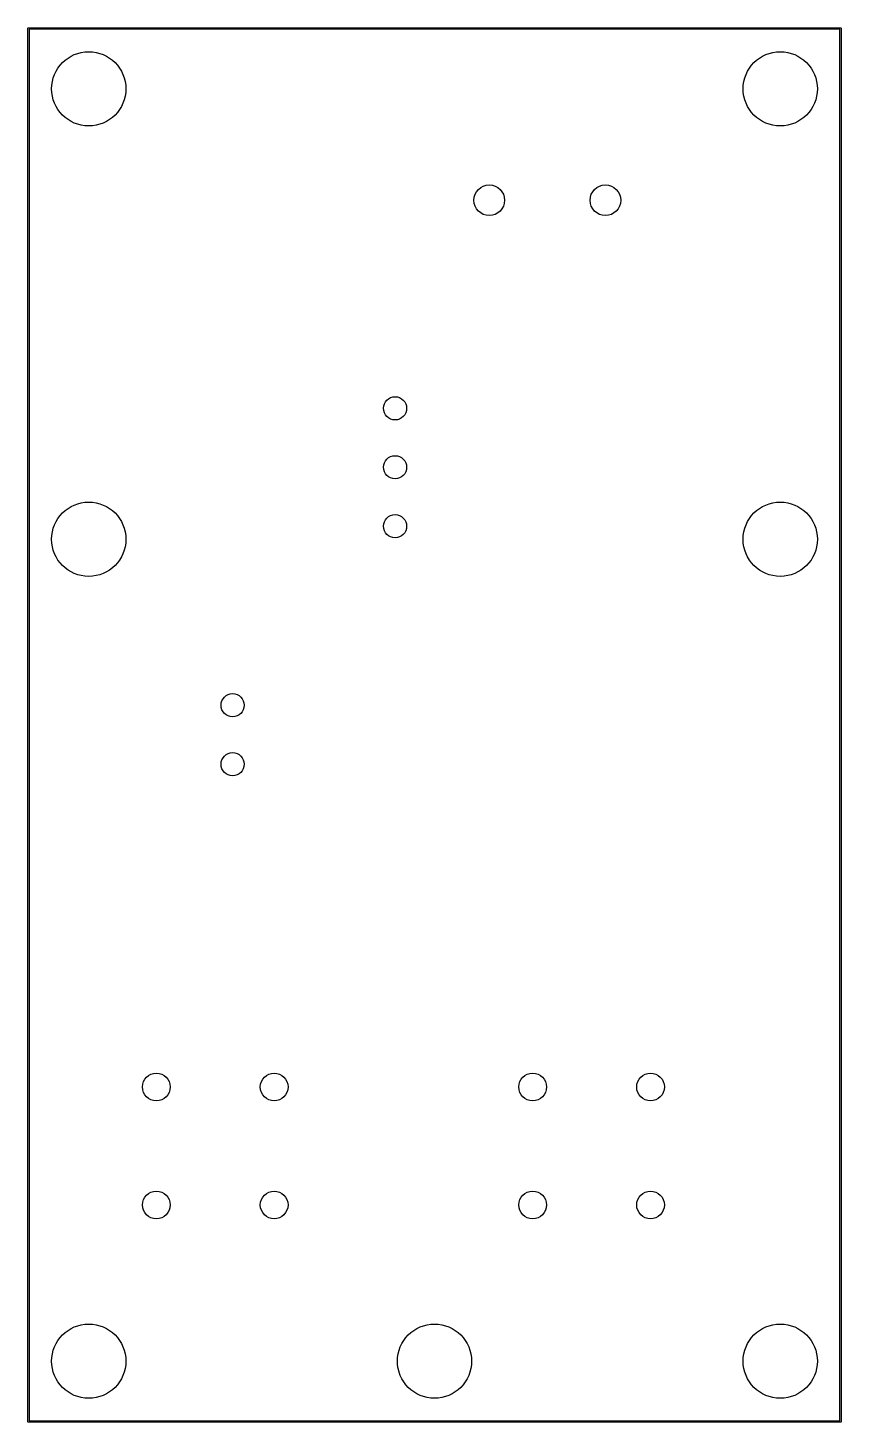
# Model space of a CAD drawing. Header units: millimetres. Extents: x 0 to 35, y 0 to 60.
import ezdxf

# ---------------------------------------------------------------- set-up
doc = ezdxf.new("R2010")
doc.units = ezdxf.units.MM
doc.layers.add('Edge.Cuts', color=254, linetype='CONTINUOUS', true_color=0xd0d2cd)

msp = doc.modelspace()

# ---------------------------------------------------------------- linework, layer by layer
at = {"layer": 'Edge.Cuts', "linetype": 'CONTINUOUS'}
for p, q in [((-0.025, 60), (-0.023097, 60.009567)), ((-0.025, 0), (-0.025, 60)), ((-0.023097, 60.009567), (-0.009567, 60.023097)), ((-0.009567, 60.023097), (0, 60.025)), ((0, 60.025), (35, 60.025)), ((0.025, 59.975), (0.025, 0.025)), ((34.975, 59.975), (0.025, 59.975)), ((34.975, 0.025), (34.975, 59.975)), ((35, 60.025), (35.009567, 60.023097)), ((35.009567, 60.023097), (35.023097, 60.009567)), ((35.023097, 60.009567), (35.025, 60)), ((35.025, 60), (35.025, 0)), ((-0.023097, -0.009567), (-0.025, 0)), ((0.025, 0.025), (34.975, 0.025)), ((35.025, 0), (35.023097, -0.009567)), ((-0.009567, -0.023097), (-0.023097, -0.009567)), ((0, -0.025), (-0.009567, -0.023097)), ((35, -0.025), (0, -0.025)), ((35.009567, -0.023097), (35, -0.025)), ((35.023097, -0.009567), (35.009567, -0.023097))]:
    msp.add_line(p, q, dxfattribs=at)
at = {"layer": 'Edge.Cuts'}
for centre, radius in [((2.6, 57.4), 1.6), ((2.6, 57.4), 1.599999), ((32.4, 57.4), 1.6), ((32.4, 57.4), 1.599999), ((19.8608, 52.6), 0.6604), ((19.8608, 52.6), 0.6604), ((24.8646, 52.6), 0.6604), ((24.8646, 52.6), 0.6604), ((15.8, 43.64), 0.5), ((15.8, 43.64), 0.5), ((15.8, 41.1), 0.5), ((15.8, 41.1), 0.5), ((2.6, 38), 1.6), ((2.6, 38), 1.599999), ((15.8, 38.56), 0.5), ((15.8, 38.56), 0.5), ((32.4, 38), 1.6), ((32.4, 38), 1.599999), ((8.8, 30.85), 0.5), ((8.8, 30.85), 0.5), ((8.8, 28.31), 0.5), ((8.8, 28.31), 0.5), ((5.51, 14.41), 0.5969), ((5.51, 14.41), 0.5969), ((10.59, 14.41), 0.5969), ((10.59, 14.41), 0.5969), ((21.73, 14.41), 0.5969), ((21.73, 14.41), 0.5969), ((26.81, 14.41), 0.5969), ((26.81, 14.41), 0.5969), ((5.51, 9.33), 0.5969), ((5.51, 9.33), 0.5969), ((10.59, 9.33), 0.5969), ((10.59, 9.33), 0.5969), ((21.73, 9.33), 0.5969), ((21.73, 9.33), 0.5969), ((26.81, 9.33), 0.5969), ((26.81, 9.33), 0.5969), ((2.6, 2.6), 1.6), ((2.6, 2.6), 1.599999), ((17.5, 2.6), 1.6), ((17.5, 2.6), 1.599999), ((32.4, 2.6), 1.6), ((32.4, 2.6), 1.599999)]:
    msp.add_circle(centre, radius, dxfattribs=at)

doc.saveas('drawing.dxf')
